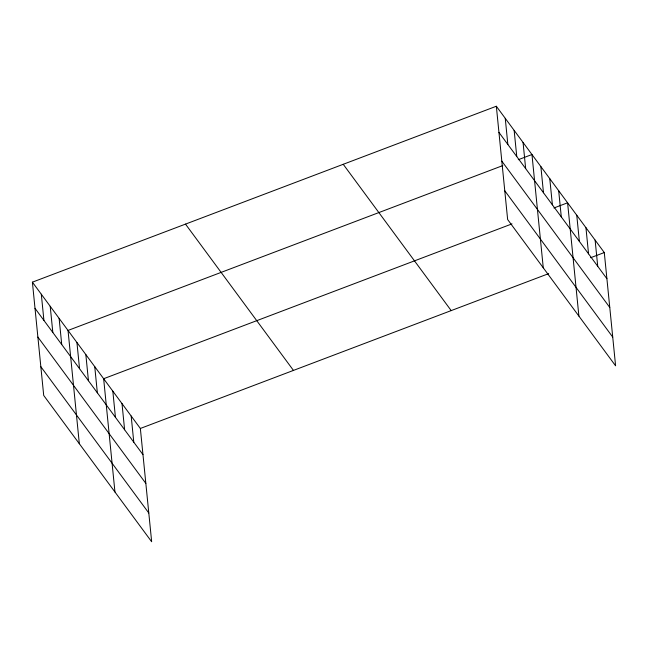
<?xml version="1.0" encoding="UTF-8"?>
<svg xmlns="http://www.w3.org/2000/svg" width="648" height="648" viewBox="0 0 648 648"><rect width="100%" height="100%" fill="white"/><g stroke="black" fill="none" stroke-linecap="round" stroke-linejoin="round"><path stroke-width="0.97" d="M32.4 282.164L140.357 428.466L151.664 541.76L43.708 395.45L32.4 282.164L496.336 106.24L604.292 252.55L615.6 365.837L507.643 219.534L496.336 106.24M502.799 165.58L68.024 330.44L79.331 443.734M518.295 159.708L531.959 154.524L543.267 267.818M512.001 223.884L103.648 378.724L114.955 492.01M553.919 207.984L567.591 202.8L578.899 316.094M140.357 428.466L548.702 273.626M590.62 257.726L604.292 252.55M498.952 132.411L606.901 278.713M501.819 161.158L609.776 307.468M504.776 190.779L612.733 337.09M343.238 164.3L451.194 310.603M185.498 224.111L293.455 370.413M35.008 308.327L142.965 454.629M37.884 337.082L145.832 483.384M40.84 366.703L148.797 513.005M595.115 240.108L597.731 266.279M585.938 227.675L588.554 253.838M576.76 215.241L579.377 241.404M558.681 190.731L561.29 216.902M549.771 178.662L552.388 204.833M540.869 166.593L543.478 192.756M523.058 142.455L525.666 168.618M514.148 130.386L516.764 156.549M505.246 118.317L507.854 144.48M131.179 416.032L133.788 442.195M122.002 403.591L124.61 429.762M112.825 391.157L115.441 417.328M94.746 366.655L97.354 392.818M85.836 354.586L88.452 380.749M76.934 342.509L79.542 368.68M59.122 318.371L61.73 344.542M50.212 306.301L52.828 332.464M41.31 294.233L43.918 320.396"/></g></svg>
